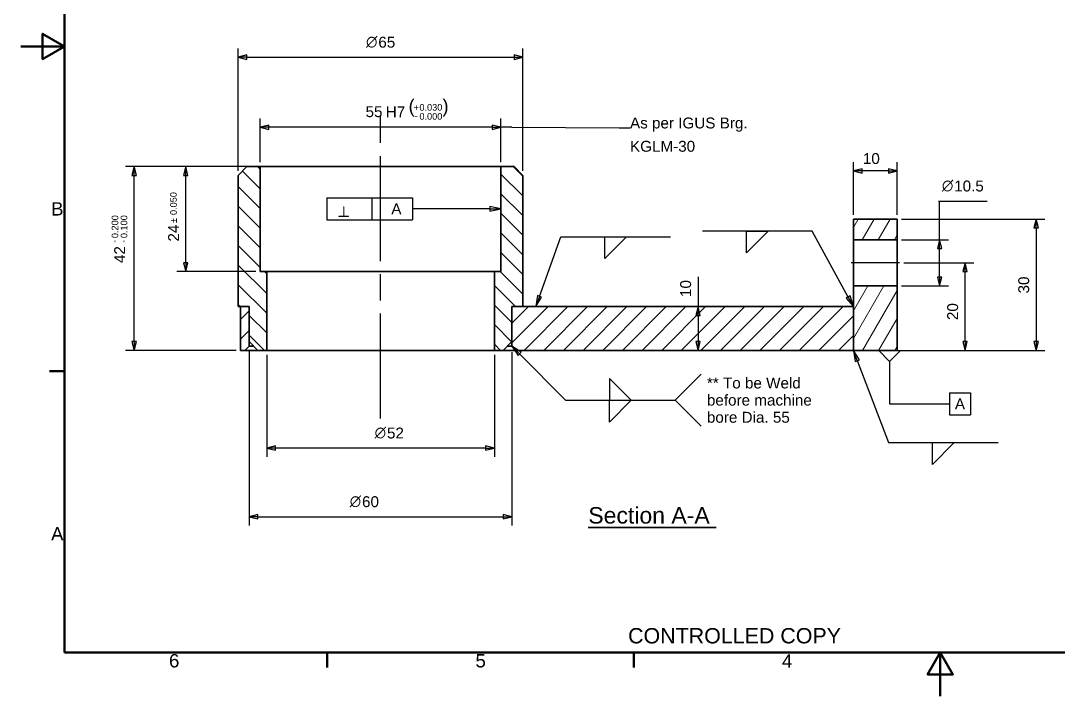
# Paper-space layout 'Bearing Block_Slide' of a CAD drawing. Header units: millimetres. Extents: x 0 to 420, y 0 to 297.
# Drawn here: x 0 to 237, y 0 to 154.4 of the extents above; entities that cross this region are included whole.
import ezdxf

# ---------------------------------------------------------------- set-up
doc = ezdxf.new("R2010")
doc.units = ezdxf.units.MM
doc.linetypes.add('ACAD_ISO08W100', pattern=[36, 24, -3, 6, -3])
for name, color, linetype, lineweight in [('2dTransBorder', 7, 'Continuous', 35), ('2dTransTitleBlock', 7, 'Continuous', 35), ('Centerline', 7, 'ACAD_ISO08W100', 25), ('Dimensions', 5, 'Continuous', 25), ('Hatch', 7, 'Continuous', 25), ('Leader Lines', 5, 'Continuous', 25), ('Visible Edges', 7, 'Continuous', 50)]:
    doc.layers.add(name, color=color, linetype=linetype, lineweight=lineweight)
doc.layers.add('Title', color=7, linetype='Continuous')
doc.styles.add('Current-ISO', font='ARIAL.TTF')
doc.styles.add('Text Style13', font='AIGDT___.TTF')
doc.styles.add('Text Style16', font='ARIAL.TTF')
doc.styles.add('Text Style17', font='AIGDT___.TTF')
doc.styles.add('Text Style21', font='ARIAL.TTF')
doc.styles.add('Text Style23', font='ARIAL.TTF')
doc.styles.add('Text Style24', font='AIGDT___.TTF')
doc.styles.add('Text Style6', font='ARIAL.TTF')
doc.styles.add('Text Style9', font='ARIAL.TTF')
pattern_1 = [(45, (0, 0), (-2.245064, 2.245064), [])]
pattern_2 = [(135, (0, 0), (-2.245064, -2.245064), [])]
pattern_3 = [(60, (0, 0), (-2.74963, 1.5875), [])]

# ---------------------------------------------------------------- blocks, each defined once
blk = doc.blocks.new('2dCenterLine1')
at = {"layer": 'Centerline', "lineweight": 25}
blk.add_line((82.17, 63.44), (82.17, 133.74), dxfattribs=at)
blk = doc.blocks.new('2dTransSymbol1')
at = {"color": 179}
for points in [[(56.67, 130.53), (54.67, 130.03), (56.67, 129.53), (56.67, 130.53)], [(107.67, 129.53), (109.67, 130.03), (107.67, 130.53), (107.67, 129.53)]]:
    blk.add_solid(points, dxfattribs=at)
at = {"layer": 'Dimensions', "color": 179, "linetype": 'Continuous', "lineweight": 25, "true_color": 0x262659}
for p, q in [((54.67, 122.03), (54.67, 132.03)), ((56.67, 130.53), (54.67, 130.03)), ((56.67, 129.53), (56.67, 130.53)), ((109.67, 130.03), (107.67, 130.53)), ((107.67, 130.53), (107.67, 129.53)), ((109.67, 122.03), (109.67, 132.03)), ((56.67, 130.03), (54.67, 130.03)), ((54.67, 130.03), (56.67, 129.53)), ((107.67, 130.03), (56.67, 130.03)), ((107.67, 130.03), (109.67, 130.03)), ((107.67, 129.53), (109.67, 130.03))]:
    blk.add_line(p, q, dxfattribs=at)
for points in [[(56.67, 130.53), (54.67, 130.03), (56.67, 129.53), (56.67, 130.53)], [(107.67, 129.53), (109.67, 130.03), (107.67, 130.53), (107.67, 129.53)]]:
    blk.add_lwpolyline(points, dxfattribs=at)
at = {"layer": 'Dimensions', "color": 18, "linetype": 'Continuous', "lineweight": 50, "true_color": 0x000000, "attachment_point": 7}
for s, insert, char_height, style in [('(', (88.57, 132.45), 3.05, 'Text Style9'), ('0.030', (91.05, 133.8), 1.5, 'Text Style16'), (')', (96.3, 132.45), 3.05, 'Text Style9'), ('+', (89.72, 133.8), 1.5, 'Text Style16'), ('0.000', (91.05, 131.73), 1.5, 'Text Style16'), ('-', (89.98, 131.92), 1.5, 'Text Style16')]:
    blk.add_mtext(s, dxfattribs=dict(at, insert=insert, char_height=char_height, style=style))
at = {"layer": 'Dimensions', "color": 18, "linetype": 'Continuous', "lineweight": 25, "true_color": 0x000000, "insert": (78.75, 132.3), "char_height": 2.489, "attachment_point": 7, "style": 'Text Style6'}
blk.add_mtext('55', dxfattribs=at)
at = {"layer": 'Dimensions', "color": 178, "linetype": 'Continuous', "lineweight": 25, "true_color": 0x000001, "insert": (83.37, 132.3), "char_height": 2.489, "attachment_point": 7, "style": 'Text Style6'}
blk.add_mtext('H7', dxfattribs=at)
blk = doc.blocks.new('2dTransSymbol2')
at = {"color": 179}
for points in [[(58.17, 57.22), (56.17, 56.72), (58.17, 56.22), (58.17, 57.22)], [(106.17, 56.22), (108.17, 56.72), (106.17, 57.22), (106.17, 56.22)]]:
    blk.add_solid(points, dxfattribs=at)
at = {"layer": 'Dimensions', "color": 179, "linetype": 'Continuous', "lineweight": 25, "true_color": 0x262659}
for p, q in [((56.17, 78.03), (56.17, 54.72)), ((108.17, 78.03), (108.17, 54.72)), ((58.17, 57.22), (56.17, 56.72)), ((58.17, 56.22), (58.17, 57.22)), ((108.17, 56.72), (106.17, 57.22)), ((106.17, 57.22), (106.17, 56.22)), ((58.17, 56.72), (56.17, 56.72)), ((56.17, 56.72), (58.17, 56.22)), ((106.17, 56.72), (58.17, 56.72)), ((106.17, 56.72), (108.17, 56.72)), ((106.17, 56.22), (108.17, 56.72))]:
    blk.add_line(p, q, dxfattribs=at)
for points in [[(58.17, 57.22), (56.17, 56.72), (58.17, 56.22), (58.17, 57.22)], [(106.17, 56.22), (108.17, 56.72), (106.17, 57.22), (106.17, 56.22)]]:
    blk.add_lwpolyline(points, dxfattribs=at)
at = {"layer": 'Dimensions', "linetype": 'Continuous', "lineweight": 25, "attachment_point": 7}
for s, insert, char_height, style in [('n', (80.84, 58.87), 2.5, 'Text Style13'), ('52', (83.64, 58.87), 2.489, 'Text Style6')]:
    blk.add_mtext(s, dxfattribs=dict(at, insert=insert, char_height=char_height, style=style))
blk = doc.blocks.new('2dTransSymbol3')
at = {"color": 179}
for points in [[(155.2, 87.03), (154.7, 89.03), (154.2, 87.03), (155.2, 87.03)], [(154.2, 81.03), (154.7, 79.03), (155.2, 81.03), (154.2, 81.03)]]:
    blk.add_solid(points, dxfattribs=at)
at = {"layer": 'Dimensions', "color": 179, "linetype": 'Continuous', "lineweight": 25, "true_color": 0x262659}
for p, q in [((154.7, 95.86), (154.7, 89.03)), ((154.7, 89.03), (154.2, 87.03)), ((154.7, 87.03), (154.7, 89.03)), ((155.2, 87.03), (154.7, 89.03)), ((154.2, 87.03), (155.2, 87.03)), ((154.7, 87.03), (154.7, 81.03)), ((154.2, 81.03), (154.7, 79.03)), ((155.2, 81.03), (154.2, 81.03)), ((154.7, 81.03), (154.7, 79.03)), ((154.7, 79.03), (155.2, 81.03))]:
    blk.add_line(p, q, dxfattribs=at)
for points in [[(155.2, 87.03), (154.7, 89.03), (154.2, 87.03), (155.2, 87.03)], [(154.2, 81.03), (154.7, 79.03), (155.2, 81.03), (154.2, 81.03)]]:
    blk.add_lwpolyline(points, dxfattribs=at)
at = {"layer": 'Dimensions', "color": 18, "linetype": 'Continuous', "lineweight": 25, "true_color": 0x000000, "insert": (153.13, 91.23), "char_height": 2.489, "attachment_point": 7, "rotation": 90, "style": 'Text Style6'}
blk.add_mtext('10', dxfattribs=at)
blk = doc.blocks.new('2dTransSymbol4')
at = {"color": 179}
for points in [[(192.17, 120.53), (190.17, 120.03), (192.17, 119.53), (192.17, 120.53)], [(198.17, 119.53), (200.17, 120.03), (198.17, 120.53), (198.17, 119.53)]]:
    blk.add_solid(points, dxfattribs=at)
at = {"layer": 'Dimensions', "color": 179, "linetype": 'Continuous', "lineweight": 25, "true_color": 0x262659}
for p, q in [((190.17, 110.03), (190.17, 122.03)), ((200.17, 110.03), (200.17, 122.03)), ((192.17, 120.53), (190.17, 120.03)), ((192.17, 120.03), (190.17, 120.03)), ((190.17, 120.03), (192.17, 119.53)), ((192.17, 119.53), (192.17, 120.53)), ((198.17, 120.03), (192.17, 120.03)), ((200.17, 120.03), (198.17, 120.53)), ((198.17, 120.53), (198.17, 119.53)), ((198.17, 120.03), (200.17, 120.03)), ((198.17, 119.53), (200.17, 120.03))]:
    blk.add_line(p, q, dxfattribs=at)
for points in [[(192.17, 120.53), (190.17, 120.03), (192.17, 119.53), (192.17, 120.53)], [(198.17, 119.53), (200.17, 120.03), (198.17, 120.53), (198.17, 119.53)]]:
    blk.add_lwpolyline(points, dxfattribs=at)
at = {"layer": 'Dimensions', "color": 18, "linetype": 'Continuous', "lineweight": 25, "true_color": 0x000000, "insert": (192.34, 121.59), "char_height": 2.489, "attachment_point": 7, "style": 'Text Style6'}
blk.add_mtext('10', dxfattribs=at)
blk = doc.blocks.new('2dCenterLine2')
at = {"layer": 'Centerline', "lineweight": 25}
blk.add_line((200.67, 99.03), (189.67, 99.03), dxfattribs=at)
blk = doc.blocks.new('2dTransSymbol5')
at = {"color": 179}
for points in [[(216.17, 97.03), (215.67, 99.03), (215.17, 97.03), (216.17, 97.03)], [(215.17, 81.03), (215.67, 79.03), (216.17, 81.03), (215.17, 81.03)]]:
    blk.add_solid(points, dxfattribs=at)
at = {"layer": 'Dimensions', "color": 179, "linetype": 'Continuous', "lineweight": 25, "true_color": 0x262659}
for p, q in [((201.67, 99.03), (217.67, 99.03)), ((215.67, 99.03), (215.17, 97.03)), ((215.67, 97.03), (215.67, 99.03)), ((216.17, 97.03), (215.67, 99.03)), ((215.17, 97.03), (216.17, 97.03)), ((215.67, 81.03), (215.67, 97.03)), ((215.17, 81.03), (215.67, 79.03)), ((216.17, 81.03), (215.17, 81.03)), ((215.67, 81.03), (215.67, 79.03)), ((215.67, 79.03), (216.17, 81.03)), ((191.17, 79.03), (217.67, 79.03))]:
    blk.add_line(p, q, dxfattribs=at)
for points in [[(216.17, 97.03), (215.67, 99.03), (215.17, 97.03), (216.17, 97.03)], [(215.17, 81.03), (215.67, 79.03), (216.17, 81.03), (215.17, 81.03)]]:
    blk.add_lwpolyline(points, dxfattribs=at)
at = {"layer": 'Dimensions', "linetype": 'Continuous', "lineweight": 25, "insert": (214.11, 85.96), "char_height": 2.489, "attachment_point": 7, "rotation": 90, "style": 'Text Style6'}
blk.add_mtext('20', dxfattribs=at)
blk = doc.blocks.new('2dTransSymbol12')
at = {"color": 179}
for points in [[(54.17, 41.53), (52.17, 41.03), (54.17, 40.53), (54.17, 41.53)], [(110.17, 40.53), (112.17, 41.03), (110.17, 41.53), (110.17, 40.53)]]:
    blk.add_solid(points, dxfattribs=at)
at = {"layer": 'Dimensions', "color": 179, "linetype": 'Continuous', "lineweight": 25, "true_color": 0x262659}
for p, q in [((52.17, 79.03), (52.17, 39.03)), ((112.17, 78.6), (112.17, 39.03)), ((54.17, 41.53), (52.17, 41.03)), ((54.17, 41.03), (52.17, 41.03)), ((52.17, 41.03), (54.17, 40.53)), ((54.17, 40.53), (54.17, 41.53)), ((54.17, 41.03), (110.17, 41.03)), ((112.17, 41.03), (110.17, 41.53)), ((110.17, 41.53), (110.17, 40.53)), ((110.17, 41.03), (112.17, 41.03)), ((110.17, 40.53), (112.17, 41.03))]:
    blk.add_line(p, q, dxfattribs=at)
for points in [[(54.17, 41.53), (52.17, 41.03), (54.17, 40.53), (54.17, 41.53)], [(110.17, 40.53), (112.17, 41.03), (110.17, 41.53), (110.17, 40.53)]]:
    blk.add_lwpolyline(points, dxfattribs=at)
at = {"layer": 'Dimensions', "color": 18, "linetype": 'Continuous', "lineweight": 25, "true_color": 0x000000, "insert": (75.15, 43.18), "char_height": 2.5, "attachment_point": 7, "style": 'Text Style13'}
blk.add_mtext('n', dxfattribs=at)
at = {"layer": 'Dimensions', "linetype": 'Continuous', "lineweight": 25, "insert": (77.95, 43.18), "char_height": 2.489, "attachment_point": 7, "style": 'Text Style6'}
blk.add_mtext('60', dxfattribs=at)
blk = doc.blocks.new('2dTransSymbol13')
at = {"color": 179}
for points in [[(38.17, 119.03), (37.67, 121.03), (37.17, 119.03), (38.17, 119.03)], [(37.17, 99.03), (37.67, 97.03), (38.17, 99.03), (37.17, 99.03)]]:
    blk.add_solid(points, dxfattribs=at)
at = {"layer": 'Dimensions', "color": 179, "linetype": 'Continuous', "lineweight": 25, "true_color": 0x262659}
for p, q in [((53.67, 121.03), (35.67, 121.03)), ((37.67, 121.03), (37.17, 119.03)), ((37.67, 119.03), (37.67, 121.03)), ((38.17, 119.03), (37.67, 121.03)), ((37.17, 119.03), (38.17, 119.03)), ((37.67, 99.03), (37.67, 119.03)), ((37.17, 99.03), (37.67, 97.03)), ((38.17, 99.03), (37.17, 99.03)), ((37.67, 99.03), (37.67, 97.03)), ((37.67, 97.03), (38.17, 99.03)), ((53.67, 97.03), (35.67, 97.03))]:
    blk.add_line(p, q, dxfattribs=at)
for points in [[(38.17, 119.03), (37.67, 121.03), (37.17, 119.03), (38.17, 119.03)], [(37.17, 99.03), (37.67, 97.03), (38.17, 99.03), (37.17, 99.03)]]:
    blk.add_lwpolyline(points, dxfattribs=at)
at = {"layer": 'Dimensions', "color": 18, "linetype": 'Continuous', "lineweight": 50, "true_color": 0x000000, "char_height": 1.5, "attachment_point": 7, "rotation": 90}
for s, insert, style in [('0.050', (35.65, 109.96), 'Text Style16'), ('`', (35.65, 108.14), 'Text Style17')]:
    blk.add_mtext(s, dxfattribs=dict(at, insert=insert, style=style))
at = {"layer": 'Dimensions', "linetype": 'Continuous', "lineweight": 25, "insert": (36.15, 103.9), "char_height": 2.489, "attachment_point": 7, "rotation": 90, "style": 'Text Style6'}
blk.add_mtext('24', dxfattribs=at)
blk = doc.blocks.new('2dTransSymbol14')
at = {"color": 179}
for points in [[(26.4, 119.03), (25.9, 121.03), (25.4, 119.03), (26.4, 119.03)], [(25.4, 81.03), (25.9, 79.03), (26.4, 81.03), (25.4, 81.03)]]:
    blk.add_solid(points, dxfattribs=at)
at = {"layer": 'Dimensions', "color": 179, "linetype": 'Continuous', "lineweight": 25, "true_color": 0x262659}
for p, q in [((50.67, 121.03), (23.9, 121.03)), ((25.9, 121.03), (25.4, 119.03)), ((25.9, 119.03), (25.9, 121.03)), ((26.4, 119.03), (25.9, 121.03)), ((25.4, 119.03), (26.4, 119.03)), ((25.9, 81.03), (25.9, 119.03)), ((25.4, 81.03), (25.9, 79.03)), ((26.4, 81.03), (25.4, 81.03)), ((25.9, 81.03), (25.9, 79.03)), ((25.9, 79.03), (26.4, 81.03)), ((49.17, 79.03), (23.9, 79.03))]:
    blk.add_line(p, q, dxfattribs=at)
for points in [[(26.4, 119.03), (25.9, 121.03), (25.4, 119.03), (26.4, 119.03)], [(25.4, 81.03), (25.9, 79.03), (26.4, 81.03), (25.4, 81.03)]]:
    blk.add_lwpolyline(points, dxfattribs=at)
at = {"layer": 'Dimensions', "color": 18, "linetype": 'Continuous', "lineweight": 50, "true_color": 0x000000, "char_height": 1.5, "attachment_point": 7, "rotation": 90, "style": 'Text Style16'}
for s, insert in [('0.200', (22.29, 104.68)), ('-', (22.09, 103.61))]:
    blk.add_mtext(s, dxfattribs=dict(at, insert=insert))
at = {"layer": 'Dimensions', "color": 18, "linetype": 'Continuous', "lineweight": 50, "true_color": 0x020000, "insert": (24.35, 104.68), "char_height": 1.5, "attachment_point": 7, "rotation": 90, "style": 'Text Style16'}
blk.add_mtext('0.100', dxfattribs=at)
at = {"layer": 'Dimensions', "linetype": 'Continuous', "lineweight": 25, "insert": (23.83, 98.99), "char_height": 2.489, "attachment_point": 7, "rotation": 90, "style": 'Text Style6'}
blk.add_mtext('42', dxfattribs=at)
at = {"layer": 'Dimensions', "color": 18, "linetype": 'Continuous', "lineweight": 50, "true_color": 0x020002, "insert": (24.16, 103.61), "char_height": 1.5, "attachment_point": 7, "rotation": 90, "style": 'Text Style16'}
blk.add_mtext('-', dxfattribs=at)
blk = doc.blocks.new('2dTransSymbol15')
at = {"color": 179}
for points in [[(210.37, 102.28), (209.87, 104.28), (209.37, 102.28), (210.37, 102.28)], [(209.37, 95.78), (209.87, 93.78), (210.37, 95.78), (209.37, 95.78)]]:
    blk.add_solid(points, dxfattribs=at)
at = {"layer": 'Dimensions', "color": 179, "linetype": 'Continuous', "lineweight": 25, "true_color": 0x262659}
for p, q in [((209.63, 113.16), (209.87, 113.16)), ((209.63, 113.16), (220.72, 113.16)), ((209.87, 104.28), (209.87, 113.16)), ((201.17, 104.28), (211.87, 104.28)), ((209.87, 104.28), (209.37, 102.28)), ((209.87, 102.28), (209.87, 104.28)), ((210.37, 102.28), (209.87, 104.28)), ((209.37, 102.28), (210.37, 102.28)), ((209.87, 95.78), (209.87, 102.28)), ((209.37, 95.78), (209.87, 93.78)), ((210.37, 95.78), (209.37, 95.78)), ((209.87, 95.78), (209.87, 93.78)), ((209.87, 93.78), (210.37, 95.78)), ((201.17, 93.78), (211.87, 93.78))]:
    blk.add_line(p, q, dxfattribs=at)
for points in [[(210.37, 102.28), (209.87, 104.28), (209.37, 102.28), (210.37, 102.28)], [(209.37, 95.78), (209.87, 93.78), (210.37, 95.78), (209.37, 95.78)]]:
    blk.add_lwpolyline(points, dxfattribs=at)
at = {"layer": 'Dimensions', "color": 178, "linetype": 'Continuous', "lineweight": 25, "true_color": 0x000002, "insert": (210.39, 115.31), "char_height": 2.5, "attachment_point": 7, "style": 'Text Style13'}
blk.add_mtext('n', dxfattribs=at)
at = {"layer": 'Dimensions', "linetype": 'Continuous', "lineweight": 25, "insert": (213.19, 115.31), "char_height": 2.489, "attachment_point": 7, "style": 'Text Style6'}
blk.add_mtext('10.5', dxfattribs=at)
blk = doc.blocks.new('2dTransSymbol21')
at = {"color": 179}
for points in [[(51.67, 146.53), (49.67, 146.03), (51.67, 145.53), (51.67, 146.53)], [(112.67, 145.53), (114.67, 146.03), (112.67, 146.53), (112.67, 145.53)]]:
    blk.add_solid(points, dxfattribs=at)
at = {"layer": 'Dimensions', "color": 179, "linetype": 'Continuous', "lineweight": 25, "true_color": 0x262659}
for p, q in [((49.67, 120.03), (49.67, 148.03)), ((114.67, 120.03), (114.67, 148.03)), ((51.67, 146.53), (49.67, 146.03)), ((51.67, 146.03), (49.67, 146.03)), ((49.67, 146.03), (51.67, 145.53)), ((51.67, 145.53), (51.67, 146.53)), ((51.67, 146.03), (112.67, 146.03)), ((114.67, 146.03), (112.67, 146.53)), ((112.67, 146.53), (112.67, 145.53)), ((112.67, 146.03), (114.67, 146.03)), ((112.67, 145.53), (114.67, 146.03))]:
    blk.add_line(p, q, dxfattribs=at)
for points in [[(51.67, 146.53), (49.67, 146.03), (51.67, 145.53), (51.67, 146.53)], [(112.67, 145.53), (114.67, 146.03), (112.67, 146.53), (112.67, 145.53)]]:
    blk.add_lwpolyline(points, dxfattribs=at)
at = {"layer": 'Dimensions', "linetype": 'Continuous', "lineweight": 25, "attachment_point": 7}
for s, insert, char_height, style in [('n', (78.87, 148.18), 2.5, 'Text Style13'), ('65', (81.67, 148.18), 2.489, 'Text Style6')]:
    blk.add_mtext(s, dxfattribs=dict(at, insert=insert, char_height=char_height, style=style))
blk = doc.blocks.new('2dTransSymbol22')
at = {"color": 179}
blk.add_solid([(195.95, 79.03), (200.95, 79.03), (198.45, 76.53), (195.95, 79.03)], dxfattribs=at)
at = {"layer": 'Leader Lines', "color": 179, "linetype": 'Continuous', "lineweight": 25, "true_color": 0x262659}
for p, q in [((198.45, 76.53), (198.45, 66.82)), ((212.1, 69.31), (216.92, 69.31)), ((212.1, 69.31), (212.1, 64.33)), ((216.92, 69.31), (216.92, 64.33)), ((198.45, 66.82), (212.1, 66.82)), ((212.1, 64.33), (216.92, 64.33))]:
    blk.add_line(p, q, dxfattribs=at)
blk.add_lwpolyline([(195.95, 79.03), (200.95, 79.03), (198.45, 76.53), (195.95, 79.03)], dxfattribs=at)
at = {"layer": 'Leader Lines', "color": 18, "linetype": 'Continuous', "lineweight": 25, "true_color": 0x000000, "insert": (213.35, 65.57), "char_height": 2.49, "attachment_point": 7, "style": 'Text Style6'}
blk.add_mtext('A', dxfattribs=at)
blk = doc.blocks.new('2dTransSymbol23')
at = {"color": 179}
blk.add_solid([(107.17, 110.88), (109.67, 111.38), (107.17, 111.88), (107.17, 110.88)], dxfattribs=at)
at = {"layer": 'Leader Lines', "color": 179, "linetype": 'Continuous', "lineweight": 25, "true_color": 0x262659}
for p, q in [((69.9, 113.87), (89.46, 113.87)), ((69.9, 113.87), (69.9, 108.89)), ((80.2, 113.87), (80.2, 108.89)), ((89.46, 113.87), (89.46, 108.89)), ((91.96, 111.38), (89.46, 111.38)), ((107.17, 111.38), (91.96, 111.38)), ((109.67, 111.38), (107.17, 111.88)), ((107.17, 111.88), (107.17, 110.88)), ((107.17, 111.38), (109.67, 111.38)), ((107.17, 110.88), (109.67, 111.38)), ((69.9, 108.89), (89.46, 108.89))]:
    blk.add_line(p, q, dxfattribs=at)
blk.add_lwpolyline([(107.17, 110.88), (109.67, 111.38), (107.17, 111.88), (107.17, 110.88)], dxfattribs=at)
at = {"layer": 'Leader Lines', "color": 18, "linetype": 'Continuous', "lineweight": 25, "true_color": 0x000000, "attachment_point": 7}
for s, insert, char_height, style in [('b', (72.4, 109.54), 2.49, 'Text Style24'), ('  A', (82.7, 110.13), 2.489, 'Text Style23')]:
    blk.add_mtext(s, dxfattribs=dict(at, insert=insert, char_height=char_height, style=style))
blk = doc.blocks.new('2dTransSymbol24')
at = {"color": 179}
for points in [[(232.42, 107.03), (231.92, 109.03), (231.42, 107.03), (232.42, 107.03)], [(231.42, 81.03), (231.92, 79.03), (232.42, 81.03), (231.42, 81.03)]]:
    blk.add_solid(points, dxfattribs=at)
at = {"layer": 'Dimensions', "color": 179, "linetype": 'Continuous', "lineweight": 25, "true_color": 0x262659}
for p, q in [((201.17, 109.03), (233.92, 109.03)), ((231.92, 109.03), (231.42, 107.03)), ((231.92, 107.03), (231.92, 109.03)), ((232.42, 107.03), (231.92, 109.03)), ((231.42, 107.03), (232.42, 107.03)), ((231.92, 107.03), (231.92, 81.03)), ((231.42, 81.03), (231.92, 79.03)), ((232.42, 81.03), (231.42, 81.03)), ((231.92, 81.03), (231.92, 79.03)), ((231.92, 79.03), (232.42, 81.03)), ((201.17, 79.03), (233.92, 79.03))]:
    blk.add_line(p, q, dxfattribs=at)
for points in [[(232.42, 107.03), (231.92, 109.03), (231.42, 107.03), (232.42, 107.03)], [(231.42, 81.03), (231.92, 79.03), (232.42, 81.03), (231.42, 81.03)]]:
    blk.add_lwpolyline(points, dxfattribs=at)
at = {"layer": 'Dimensions', "color": 18, "linetype": 'Continuous', "lineweight": 25, "true_color": 0x000000, "insert": (230.35, 92.04), "char_height": 2.489, "attachment_point": 7, "rotation": 90, "style": 'Text Style6'}
blk.add_mtext('30', dxfattribs=at)
blk = doc.blocks.new('2dTransSymbol25')
at = {"color": 179}
blk.add_solid([(188.54, 90.98), (190.17, 89.03), (189.41, 91.46), (188.54, 90.98)], dxfattribs=at)
at = {"layer": 'Leader Lines', "color": 179, "linetype": 'Continuous', "lineweight": 25, "true_color": 0x262659}
for p, q in [((180.74, 106.29), (155.74, 106.29)), ((165.75, 106.29), (170.73, 106.29)), ((170.73, 106.29), (165.75, 101.31)), ((165.75, 101.31), (165.75, 106.29)), ((188.98, 91.22), (180.74, 106.29)), ((189.41, 91.46), (188.54, 90.98)), ((188.54, 90.98), (190.17, 89.03)), ((188.98, 91.22), (190.17, 89.03)), ((190.17, 89.03), (189.41, 91.46))]:
    blk.add_line(p, q, dxfattribs=at)
blk.add_lwpolyline([(188.54, 90.98), (190.17, 89.03), (189.41, 91.46), (188.54, 90.98)], dxfattribs=at)
blk = doc.blocks.new('2dTransSymbol26')
at = {"color": 179}
blk.add_solid([(191.53, 76.87), (190.17, 79.03), (190.6, 76.51), (191.53, 76.87)], dxfattribs=at)
at = {"layer": 'Leader Lines', "color": 179, "linetype": 'Continuous', "lineweight": 25, "true_color": 0x262659}
for p, q in [((191.07, 76.69), (190.17, 79.03)), ((191.53, 76.87), (190.17, 79.03)), ((190.17, 79.03), (190.6, 76.51)), ((190.6, 76.51), (191.53, 76.87)), ((191.07, 76.69), (198.21, 57.95)), ((198.21, 57.95), (223.21, 57.95)), ((208.22, 57.95), (213.2, 57.95)), ((213.2, 57.95), (208.22, 52.97)), ((208.22, 52.97), (208.22, 57.95))]:
    blk.add_line(p, q, dxfattribs=at)
blk.add_lwpolyline([(191.53, 76.87), (190.17, 79.03), (190.6, 76.51), (191.53, 76.87)], dxfattribs=at)
blk = doc.blocks.new('2dTransSymbol27')
at = {"color": 179}
blk.add_solid([(118, 91.55), (117.62, 89.03), (118.94, 91.21), (118, 91.55)], dxfattribs=at)
at = {"layer": 'Leader Lines', "color": 179, "linetype": 'Continuous', "lineweight": 25, "true_color": 0x262659}
for p, q in [((118.47, 91.38), (123.39, 105.01)), ((123.39, 105.01), (148.39, 105.01)), ((133.4, 105.01), (138.38, 105.01)), ((138.38, 105.01), (133.4, 100.03)), ((133.4, 100.03), (133.4, 105.01)), ((118, 91.55), (117.62, 89.03)), ((118.47, 91.38), (117.62, 89.03)), ((117.62, 89.03), (118.94, 91.21)), ((118.94, 91.21), (118, 91.55))]:
    blk.add_line(p, q, dxfattribs=at)
blk.add_lwpolyline([(118, 91.55), (117.62, 89.03), (118.94, 91.21), (118, 91.55)], dxfattribs=at)
blk = doc.blocks.new('2dTransSymbol28')
at = {"color": 179}
blk.add_solid([(114.29, 78.6), (112.17, 80.03), (113.58, 77.9), (114.29, 78.6)], dxfattribs=at)
at = {"layer": 'Leader Lines', "color": 179, "linetype": 'Continuous', "lineweight": 25, "true_color": 0x262659}
for p, q in [((113.93, 78.25), (112.17, 80.03)), ((114.29, 78.6), (112.17, 80.03)), ((112.17, 80.03), (113.58, 77.9)), ((113.58, 77.9), (114.29, 78.6)), ((113.93, 78.25), (124.45, 67.63)), ((149.45, 67.63), (155.4, 73.58)), ((139.44, 67.63), (134.47, 72.61)), ((134.47, 72.61), (134.47, 67.63)), ((124.45, 67.63), (149.45, 67.63)), ((134.47, 67.63), (139.44, 67.63)), ((134.47, 67.63), (139.44, 67.63)), ((139.44, 67.63), (134.47, 62.65)), ((134.47, 62.65), (134.47, 67.63)), ((149.45, 67.63), (155.4, 61.68))]:
    blk.add_line(p, q, dxfattribs=at)
blk.add_lwpolyline([(114.29, 78.6), (112.17, 80.03), (113.58, 77.9), (114.29, 78.6)], dxfattribs=at)
at = {"layer": 'Leader Lines', "color": 178, "linetype": 'Continuous', "lineweight": 25, "true_color": 0x000001, "insert": (156.71, 70.3), "char_height": 2.4892, "attachment_point": 7, "line_spacing_factor": 0.35, "style": 'Text Style23'}
blk.add_mtext('** To be Weld', dxfattribs=at)
at = {"layer": 'Leader Lines', "color": 18, "linetype": 'Continuous', "lineweight": 25, "true_color": 0x020002, "insert": (156.71, 66.39), "char_height": 2.4892, "attachment_point": 7, "style": 'Text Style23'}
blk.add_mtext('before machine', dxfattribs=at)
at = {"layer": 'Leader Lines', "color": 18, "linetype": 'Continuous', "lineweight": 25, "true_color": 0x000000, "insert": (156.71, 62.47), "char_height": 2.4892, "attachment_point": 7, "style": 'Text Style23'}
blk.add_mtext('bore Dia. 55 ', dxfattribs=at)
blk = doc.blocks.new('2dTransSymbol29')
at = {"layer": 'Leader Lines', "color": 179, "linetype": 'Continuous', "lineweight": 25, "true_color": 0x262659}
for p, q in [((112.17, 130.01), (109.67, 130.03)), ((112.17, 130.01), (136.67, 129.9)), ((136.67, 129.9), (139.15, 129.9))]:
    blk.add_line(p, q, dxfattribs=at)
at = {"layer": 'Leader Lines', "color": 18, "linetype": 'Continuous', "lineweight": 50, "true_color": 0x000000, "insert": (139.15, 129), "char_height": 2.4892, "attachment_point": 7, "style": 'Text Style6'}
blk.add_mtext('As per IGUS Brg.', dxfattribs=at)
at = {"layer": 'Leader Lines', "color": 178, "linetype": 'Continuous', "lineweight": 50, "true_color": 0x000001, "insert": (139.15, 124.39), "char_height": 2.489, "attachment_point": 7, "style": 'Text Style6'}
blk.add_mtext('KGLM-30', dxfattribs=at)
blk = doc.blocks.new('Default Border')
at = {"layer": '2dTransBorder', "color": 179, "linetype": 'Continuous', "lineweight": 50, "true_color": 0x262659}
for points in [[(10, 10), (10, 287), (410, 287), (410, 10), (10, 10)], [(0, 148.5), (10, 148.5), (5, 151.39), (5, 145.61), (10, 148.5)], [(10, 74.25), (6.55, 74.25)], [(70, 10), (70, 6.55)], [(140, 10), (140, 6.55)], [(210, 0), (210, 10), (207.11, 5), (212.89, 5), (210, 10)]]:
    blk.add_lwpolyline(points, dxfattribs=at)
at = {"layer": '2dTransBorder', "color": 179, "lineweight": 211, "char_height": 3.05, "attachment_point": 7, "style": 'Current-ISO'}
for s, insert in [('B', (6.93, 109.85)), ('A', (6.93, 35.6)), ('6', (33.86, 6.55)), ('5', (103.86, 6.55)), ('4', (173.86, 6.55))]:
    blk.add_mtext(s, dxfattribs=dict(at, insert=insert))
blk = doc.blocks.new('Title')
at = {"layer": '2dTransBorder'}
blk.add_blockref('Default Border', (-10, -10), dxfattribs=at)
at = {"layer": '2dTransTitleBlock', "color": 179, "lineweight": 5, "insert": (128.71, 2.03), "char_height": 3.5, "attachment_point": 7, "line_spacing_factor": 0.860831, "style": 'Current-ISO'}
blk.add_mtext('CONTROLLED COPY', dxfattribs=at)

psp = doc.layouts.new('Bearing Block_Slide')

# ---------------------------------------------------------------- hatches: boundary and pattern name
at = {"layer": 'Hatch', "linetype": 'Continuous', "lineweight": 9, "true_color": 0x1e1e47}
h = psp.add_hatch(dxfattribs=at)
h.set_pattern_fill('ANSI31', color=179, scale=25.4, angle=90, style=0)
h.set_pattern_definition(pattern_2)
h.paths.add_polyline_path([(52.17, 81.03), (54.17, 79.03), (56.17, 79.03), (56.17, 97.03), (54.67, 97.03), (54.67, 121.03), (51.67, 121.03), (49.67, 119.03), (49.67, 89.03), (52.17, 89.03)])
h = psp.add_hatch(dxfattribs=at)
h.set_pattern_fill('ANSI31', color=179, scale=25.4, angle=90, style=0)
h.set_pattern_definition(pattern_2)
h.paths.add_polyline_path([(110.17, 79.03), (112.17, 81.03), (112.17, 89.03), (114.67, 89.03), (114.67, 119.03), (112.67, 121.03), (109.67, 121.03), (109.67, 97.03), (108.17, 97.03), (108.17, 79.03)])
h = psp.add_hatch(dxfattribs=at)
h.set_pattern_fill('ANSI31', color=179, scale=25.4, angle=15, style=0)
h.set_pattern_definition(pattern_3)
h.paths.add_polyline_path([(200.17, 109.03), (190.17, 109.03), (190.17, 104.28), (200.17, 104.28)])
h = psp.add_hatch(dxfattribs=at)
h.set_pattern_fill('ANSI31', color=179, scale=25.4, angle=15, style=0)
h.set_pattern_definition(pattern_3)
h.paths.add_polyline_path([(190.17, 79.03), (200.17, 79.03), (200.17, 93.78), (190.17, 93.78)])
h = psp.add_hatch(dxfattribs=at)
h.set_pattern_fill('ANSI31', color=179, scale=25.4, style=0)
h.set_pattern_definition(pattern_1)
h.paths.add_polyline_path([(51.17, 79.03), (52.17, 80.03), (52.17, 89.03), (50.17, 89.03), (50.17, 79.03)])
h = psp.add_hatch(dxfattribs=at)
h.set_pattern_fill('ANSI31', color=179, scale=25.4, style=0)
h.set_pattern_definition(pattern_1)
h.paths.add_polyline_path([(112.17, 80.03), (113.17, 79.03), (190.17, 79.03), (190.17, 89.03), (112.17, 89.03)])

# ---------------------------------------------------------------- linework, layer by layer
at = {"color": 250, "linetype": 'Continuous', "lineweight": 35, "true_color": 0x3f3f3f}
psp.add_line((129.63, 38.57), (158.81, 38.57), dxfattribs=at)
at = {"layer": 'Visible Edges', "color": 179, "linetype": 'Continuous', "lineweight": 35, "true_color": 0x262659}
for p, q in [((51.67, 121.03), (49.67, 119.03)), ((54.67, 121.03), (51.67, 121.03)), ((54.67, 121.03), (109.67, 121.03)), ((54.67, 97.03), (54.67, 121.03)), ((109.67, 121.03), (109.67, 97.03)), ((112.67, 121.03), (109.67, 121.03)), ((114.67, 119.03), (112.67, 121.03)), ((49.67, 119.03), (49.67, 89.03)), ((114.67, 89.03), (114.67, 119.03)), ((190.17, 109.03), (190.17, 104.28)), ((200.17, 109.03), (190.17, 109.03)), ((200.17, 104.28), (200.17, 109.03)), ((190.17, 93.78), (190.17, 104.28)), ((190.17, 104.28), (200.17, 104.28)), ((200.17, 104.28), (200.17, 93.78)), ((56.17, 97.03), (54.67, 97.03)), ((56.17, 97.03), (108.17, 97.03)), ((56.17, 79.03), (56.17, 97.03)), ((108.17, 97.03), (108.17, 79.03)), ((109.67, 97.03), (108.17, 97.03)), ((190.17, 93.78), (190.17, 79.03)), ((200.17, 93.78), (190.17, 93.78)), ((200.17, 79.03), (200.17, 93.78)), ((49.67, 89.03), (52.17, 89.03)), ((50.17, 89.03), (50.17, 79.03)), ((52.17, 89.03), (50.17, 89.03)), ((52.17, 89.03), (52.17, 81.03)), ((52.17, 80.03), (52.17, 89.03)), ((112.17, 89.03), (114.67, 89.03)), ((112.17, 81.03), (112.17, 89.03)), ((112.17, 89.03), (112.17, 80.03)), ((190.17, 89.03), (112.17, 89.03)), ((190.17, 79.03), (190.17, 89.03)), ((52.17, 81.03), (54.17, 79.03)), ((110.17, 79.03), (112.17, 81.03)), ((50.17, 79.03), (51.17, 79.03)), ((51.17, 79.03), (52.17, 80.03)), ((51.17, 79.03), (54.17, 79.03)), ((53.17, 80.03), (52.17, 80.03)), ((54.17, 79.03), (56.17, 79.03)), ((108.17, 79.03), (56.17, 79.03)), ((108.17, 79.03), (110.17, 79.03)), ((110.17, 79.03), (113.17, 79.03)), ((112.17, 80.03), (111.17, 80.03)), ((112.17, 80.03), (113.17, 79.03)), ((113.17, 79.03), (190.17, 79.03)), ((190.17, 79.03), (200.17, 79.03))]:
    psp.add_line(p, q, dxfattribs=at).dxf.unprotected_set("ltscale", 0)

# ---------------------------------------------------------------- block references
at = {"layer": 'Centerline'}
for name in ['2dCenterLine1', '2dCenterLine2']:
    psp.add_blockref(name, (0, 0), dxfattribs=at)
at = {"layer": 'Dimensions'}
for name in ['2dTransSymbol21', '2dTransSymbol1', '2dTransSymbol4', '2dTransSymbol14', '2dTransSymbol13', '2dTransSymbol15', '2dTransSymbol24', '2dTransSymbol5', '2dTransSymbol3', '2dTransSymbol12', '2dTransSymbol2']:
    psp.add_blockref(name, (0, 0), dxfattribs=at)
at = {"layer": 'Leader Lines'}
for name in ['2dTransSymbol29', '2dTransSymbol23', '2dTransSymbol27', '2dTransSymbol25', '2dTransSymbol28', '2dTransSymbol26', '2dTransSymbol22']:
    psp.add_blockref(name, (0, 0), dxfattribs=at)
at = {"layer": 'Title'}
psp.add_blockref('Title', (10, 10), dxfattribs=at)

# ---------------------------------------------------------------- texts
at = {"linetype": 'Continuous', "lineweight": 50, "insert": (129.63, 39.41), "char_height": 3.7592, "attachment_point": 7, "style": 'Text Style21'}
psp.add_mtext('Section A-A ', dxfattribs=at)

doc.saveas('drawing.dxf')
